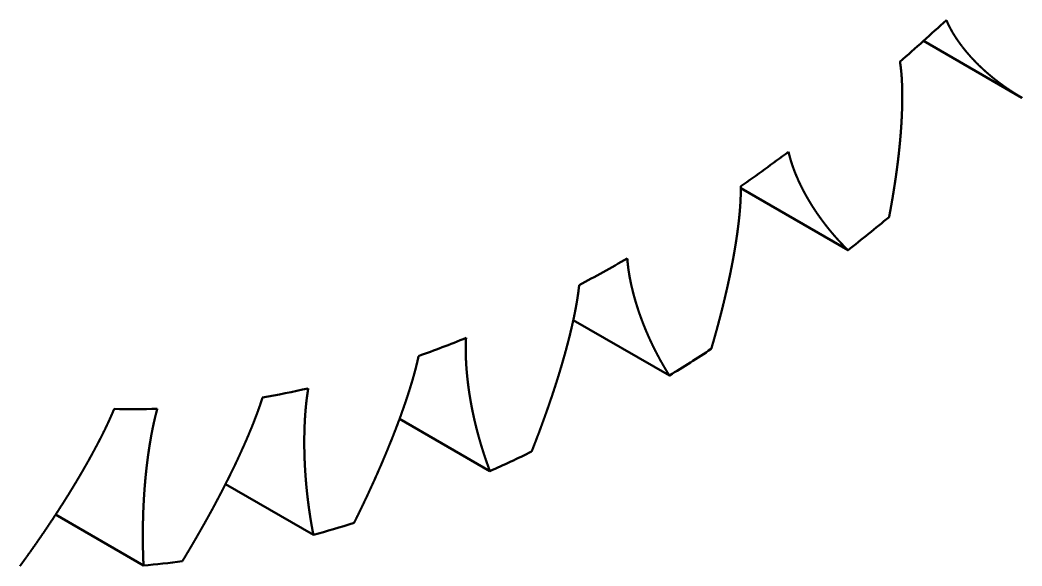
# Model space of a CAD drawing. Header units: inches. Extents: x 0.5 to 16.8, y 0.4 to 9.6.
# Drawn here: x 9.5096 to 9.6371, y 1.6992 to 1.7686 of the extents above; entities that cross this region are included whole.
import ezdxf

# ---------------------------------------------------------------- set-up
doc = ezdxf.new("R2010")
doc.units = ezdxf.units.IN
doc.header["$LTSCALE"] = 0.75
doc.header["$MEASUREMENT"] = 0
doc.layers.add('Visible', color=7, linetype='Continuous', lineweight=50)

msp = doc.modelspace()

# ---------------------------------------------------------------- linework, layer by layer
at = {"layer": 'Visible', "extrusion": (0, 0.8164965809277261, 0.5773502691896258)}
for p, q in [((9.637141250756262, 1.758746221099045, 0.3033038494140783), (9.624614229576085, 1.76597870014939, 0.2930755794513971)), ((9.615007060661359, 1.739362845804408, 0.3167064691019732), (9.60135960934122, 1.747242205497969, 0.3055633717608544)), ((9.592275995110644, 1.723426570016045, 0.3332775763801692), (9.580046115235294, 1.73048749445411, 0.3232919212769048)), ((9.569432527302073, 1.711277047783824, 0.3526639868646271), (9.557930592477309, 1.717917692951232, 0.3432726964060748)), ((9.546963526092217, 1.703173225081855, 0.3744525128759051), (9.535782267784501, 1.709628727575591, 0.3653230536974661)), ((9.52534787923219, 1.699287820820018, 0.39817876980851), (9.514162784547583, 1.705745538247129, 0.3890461782411876))]:
    msp.add_line(p, q, dxfattribs=at)
at = {"layer": 'Visible', "extrusion": (0.7071067811865475, -0.4082482904638631, 0.577350269189626)}
for centre, radius, start, end in [((6.439900068802897, -3.864729084378514, 6.271595350644453), 0.1993110236223491, 239.2180605926605, 241.7081493701202), ((6.4399000688027, -3.86472908437858, 6.271595350644545), 0.1993110236221295, 230.8459675694257, 233.3360563468773), ((6.439900068802504, -3.864729084379017, 6.271595350644376), 0.1993110236217353, 222.4738745461939, 224.9639633236167), ((6.4399000688027, -3.86472908437858, 6.271595350644545), 0.1993110236221499, 214.1017815229055, 216.5918703003646), ((6.4399000688027, -3.86472908437858, 6.271595350644545), 0.199311023622105, 205.7296884995997, 208.2197772771134), ((6.4399000688027, -3.86472908437858, 6.271595350644545), 0.1993110236219108, 197.3575954764296, 199.8476842539122)]:
    msp.add_arc(centre, radius, start, end, dxfattribs=at)
at = {"layer": 'Visible', "extrusion": (-0.7071067811865475, 0.4082482904638631, -0.577350269189626)}
for centre, radius, start, end in [((-6.4399000688027, -3.86472908437858, -6.271595350644545), 0.2214566929133845, 302.7479703858752, 304.6979126746569), ((-6.439900068802897, -3.864729084378514, -6.271595350644453), 0.2214566929136919, 311.1200634090769, 313.0700056979301), ((-6.4399000688027, -3.86472908437858, -6.271595350644545), 0.2214566929134663, 319.4921564322963, 321.4420987210524), ((-6.4399000688027, -3.86472908437858, -6.271595350644545), 0.2214566929135155, 327.8642494555681, 329.8141917444071), ((-6.439900068803602, -3.86472908437806, -6.271595350644597), 0.2214566929142142, 336.2363424789086, 338.1862847676152)]:
    msp.add_arc(centre, radius, start, end, dxfattribs=at)
at = {"layer": 'Visible'}
for points in [[(9.627520295733351, 1.768624649266258, 0.3220721682810108), (9.627546314648729, 1.768563599371646, 0.321997132953129), (9.627598938316627, 1.768442070954279, 0.3218467488181886), (9.627679631331834, 1.768261492443571, 0.3216202321723358), (9.627790739858941, 1.768024152071348, 0.321316327587283), (9.627935481935996, 1.767733189914907, 0.3209333141562638), (9.628086031719253, 1.767447898080263, 0.3205471972905798), (9.628242270576042, 1.767168169892102, 0.3201580468530665), (9.62840397993114, 1.766893807301813, 0.3197659905013097), (9.628570815785, 1.766624497373869, 0.3193712282691195), (9.628742363531504, 1.766359862689114, 0.3189740010661808), (9.628918188891479, 1.766099508164871, 0.3185745614086954), (9.629097888813934, 1.765843067835249, 0.318173144154116), (9.62928114500301, 1.765590254036624, 0.3177699357247548), (9.629467768452063, 1.765340898314435, 0.3173650484905011), (9.629657660283332, 1.765094915355121, 0.3169585432256099), (9.629850779472921, 1.764852273234283, 0.3165504476000933), (9.630047108865941, 1.764612962090723, 0.3161407756501831), (9.630246619927679, 1.764376961615881, 0.3157295479645654), (9.630449243668412, 1.764144214228509, 0.3153168083213131), (9.630654887290124, 1.763914640416488, 0.3149026141509239), (9.630863445948538, 1.76368814955822, 0.3144870297815032), (9.63107481584257, 1.763464651959566, 0.3140701189204265), (9.631288907475895, 1.763244071029931, 0.3136519370195856), (9.63150565617298, 1.763026352940415, 0.3132325252277042), (9.631725014391126, 1.762811459635031, 0.3128119148609585), (9.631946946049997, 1.762599363673189, 0.3123901307067172), (9.632171420189255, 1.762390042446441, 0.3119671946969902), (9.632398404405425, 1.76218347218196, 0.311543129707843), (9.632627859516791, 1.761979623041725, 0.3111179626271223), (9.632859742896247, 1.761778462057237, 0.3106917223517485), (9.633094010724793, 1.761579955066281, 0.3102644383907318), (9.633330620489918, 1.761384068867756, 0.3098361393344931), (9.63356953342532, 1.761190773281896, 0.3094068513232742), (9.633810716446991, 1.761000042812839, 0.3089765968456959), (9.634054140526818, 1.760811855565407, 0.3085453959738516), (9.63429977936767, 1.760626192377686, 0.3081132673646607), (9.634547607914104, 1.760443035790104, 0.3076802293576293), (9.63479760075484, 1.760262368932445, 0.3072463011480977), (9.635049730732593, 1.760084174482245, 0.3068115037472126), (9.635303970261933, 1.759908435079979, 0.3063758586631593), (9.63556029234633, 1.759735133530057, 0.3059393868043117), (9.635818671612018, 1.759564252992277, 0.3055021073373609), (9.636079085264104, 1.759395777051395, 0.3050640365718209), (9.636341513966958, 1.759229689789663, 0.3046251869354819), (9.636605942193459, 1.759065976995544, 0.3041855673950522), (9.636819075277348, 1.758936897191234, 0.3038332605374308), (9.63697981659789, 1.758841147277508, 0.3035686880166395), (9.637087373385615, 1.75877778470749, 0.3033921542892131), (9.637141250756262, 1.758746221099045, 0.3033038494140783)], [(9.620233249171864, 1.743583523142433, 0.3132901910939836), (9.62025157377207, 1.743679835779858, 0.3133358514528481), (9.620287999279302, 1.743872318284048, 0.3134273451837544), (9.620341966458458, 1.7441606137279, 0.313565104821464), (9.620412579455436, 1.744544150340516, 0.3137498232558755), (9.620498599368151, 1.745022136779426, 0.3139824582603978), (9.620582361013934, 1.745498679399361, 0.3142168381323245), (9.620663848737426, 1.745973764448763, 0.3144529723208507), (9.620743043836459, 1.746447373732963, 0.3146908708658884), (9.620819925306936, 1.746919484390219, 0.3149305433262271), (9.620894470410125, 1.747390070114761, 0.3151719989505182), (9.620966655269289, 1.747859102478742, 0.315415246880093), (9.621036455583411, 1.748326552312847, 0.3156602962508259), (9.621103847325006, 1.748792391037341, 0.3159071562818099), (9.621168807716689, 1.749256592307802, 0.3161558362417054), (9.621231313933098, 1.749719130645872, 0.3164063460690159), (9.621291341643659, 1.750179979812174, 0.3166586970087337), (9.621348863662437, 1.750639111289274, 0.3169129021921435), (9.62140384876216, 1.751096492900842, 0.3171689771124875), (9.621456260217432, 1.751552087127948, 0.3174269402188656), (9.621506057706942, 1.752005852887351, 0.3176868118443963), (9.621553199696113, 1.752457747798871, 0.3179486128915414), (9.621597645898877, 1.752907730475727, 0.3182123634346681), (9.62163935949184, 1.753355762597039, 0.3184780814767691), (9.621678310423935, 1.753801811927588, 0.3187457810290653), (9.62171447003016, 1.754245847605716, 0.319015475375636), (9.62174780441774, 1.754687834320521, 0.3192871810588258), (9.621778268082156, 1.755127726686396, 0.3195609217168567), (9.621805798203471, 1.755565464196934, 0.3198367315039832), (9.621830306918813, 1.756000964392115, 0.3201146597220941), (9.621851691936175, 1.756434132145159, 0.3203947643869469), (9.621869849924455, 1.756864871391826, 0.3206771041263892), (9.621884689736365, 1.757293096686681, 0.3209617301527032), (9.621896144289853, 1.757718743583609, 0.3212486790544062), (9.621904187400336, 1.758141783321662, 0.3215379625630703), (9.621908804371746, 1.758562197198216, 0.3218295854544522), (9.621909956344101, 1.758979945499505, 0.3221235672390321), (9.621907545935304, 1.759394937538445, 0.322419963059474), (9.621901384602328, 1.759807003192009, 0.322718883538073), (9.621891153059554, 1.760215858354968, 0.3230205188260697), (9.621876446244872, 1.760621144296465, 0.3233251113597362), (9.621856827371634, 1.761022474948504, 0.323632923099467), (9.621831879338064, 1.761419481873872, 0.3239442043645795), (9.621801256165785, 1.761811859251793, 0.3242591626426474), (9.621764738373262, 1.762199412292603, 0.324577929005045), (9.621722207200495, 1.762582034782781, 0.3249005737984589), (9.621683332836259, 1.762884153052255, 0.3251618148538), (9.621651446464515, 1.763108500212411, 0.3253595049222895), (9.621628976254673, 1.763257069541623, 0.3254920795766338), (9.621617437993113, 1.763331105345515, 0.3255585622218859)], [(9.607434657342313, 1.751877071346826, 0.3348296249741907), (9.607450806747014, 1.751806759508554, 0.3347601280956951), (9.607483714547929, 1.751666619593379, 0.3346207305512507), (9.607534903226, 1.751457861003701, 0.334410422865858), (9.60760681167449, 1.751182421107842, 0.3341275879438399), (9.607702785308678, 1.750842958825842, 0.3337700086462974), (9.607804796948816, 1.750508298710429, 0.3334084299763163), (9.607912724412703, 1.750178352389185, 0.3330429390871359), (9.608026342393718, 1.749852955440474, 0.3326736956582863), (9.608145296142315, 1.749531847776325, 0.3323009502582863), (9.608269158063425, 1.749214715655398, 0.3319250047320565), (9.608397480304578, 1.748901230709862, 0.3315461753945783), (9.608529847305139, 1.748591088934973, 0.3311647562372855), (9.608665931061527, 1.748284051682958, 0.3307809802317934), (9.608805537099219, 1.747979979752472, 0.3303949871292389), (9.608948564035476, 1.747678803307281, 0.3300068517160071), (9.609094970244318, 1.747380497061386, 0.3296166070927029), (9.60924473875912, 1.747085054145373, 0.3292242691832143), (9.609397840866226, 1.74679245898551, 0.3288298621409922), (9.609554206072293, 1.746502664920854, 0.3284334393083554), (9.609713739298744, 1.746215607000977, 0.328035071206159), (9.609876333023525, 1.7459312110052, 0.3276348370377491), (9.610041880799375, 1.745649403480911, 0.3272328152374939), (9.610210290940817, 1.745370121885799, 0.3268290738706128), (9.610381497382608, 1.745093322638695, 0.3264236630343476), (9.610555451751683, 1.744818975308362, 0.3260166204549932), (9.610732117517959, 1.744547058332728, 0.3256079756265535), (9.610911463455071, 1.744277554204928, 0.3251977544136935), (9.61109345686555, 1.744010444484502, 0.3247859838229488), (9.611278058075417, 1.743745705713081, 0.3243726958571642), (9.61146522385798, 1.743483311832051, 0.3239579250321185), (9.611654909743951, 1.743223235764845, 0.3235417066657647), (9.611847072581671, 1.742965451182272, 0.3231240749896642), (9.612041673035268, 1.742709934175309, 0.3227050612736093), (9.612238677566442, 1.742456664616611, 0.3222846923617908), (9.6124380568092, 1.742205625350834, 0.3218629920897911), (9.612639784244724, 1.741956801551851, 0.3214399824519205), (9.612843834707068, 1.74171017994081, 0.3210156848813313), (9.613050182778583, 1.741465747939401, 0.320590121612895), (9.613258801384294, 1.741223492856079, 0.3201633168332592), (9.61346966305155, 1.740983402048869, 0.319735295249302), (9.613682740869312, 1.740745462928771, 0.3193060809203416), (9.61389800945722, 1.740509662940894, 0.318875696050327), (9.61411544585349, 1.740275989439169, 0.3184441598218655), (9.614335030328906, 1.74004442958153, 0.3180114873161983), (9.614556746859765, 1.739814971536362, 0.3175776897928699), (9.614735816220676, 1.739633078753968, 0.3172297578912548), (9.614871068999268, 1.739497597618993, 0.3169683081150652), (9.61496165973745, 1.739407693617068, 0.3167937858438563), (9.615007060661359, 1.739362845804408, 0.3167064691019732)], [(9.597598223876052, 1.726811215866292, 0.3291525100275976), (9.597627163631618, 1.726909662704884, 0.3291866786375977), (9.597684820116005, 1.727106451750387, 0.3292552150228403), (9.597770635759847, 1.727401321422121, 0.3293586170975686), (9.597883717377275, 1.727793852687455, 0.3294976824868172), (9.598022829677806, 1.728283465389723, 0.3296735138719669), (9.598159690122433, 1.728772019139797, 0.3298513544136767), (9.598294282628789, 1.729259502621289, 0.330031215807594), (9.598426587761427, 1.729745900439184, 0.3302131109703623), (9.598556583385975, 1.730231192724887, 0.3303970529605067), (9.598684245344888, 1.730715356317205, 0.3305830549911661), (9.598809548168905, 1.731198366039507, 0.3307711304501026), (9.598932465907868, 1.731680196016214, 0.3309612928237584), (9.599052972934718, 1.732160820941317, 0.3311535556044873), (9.599171045051666, 1.732640217620201, 0.3313479320272563), (9.599286658125951, 1.733118363788208, 0.3315444359050161), (9.599399786548933, 1.733595236688188, 0.3317430825109113), (9.599510401806814, 1.734070811744232, 0.3319438893881852), (9.599618471221678, 1.734545061342942, 0.3321468770336651), (9.599723956402844, 1.735017953352099, 0.3323520697454114), (9.59982681521274, 1.735489452608817, 0.332559494267116), (9.599927004240048, 1.735959522828352, 0.3327691781100839), (9.600024481341737, 1.736428128518583, 0.3329811477906333), (9.600119207935226, 1.7368952367151, 0.3331954272543953), (9.60021115241398, 1.737360819495734, 0.3334120354666084), (9.600300284612334, 1.737824850104516, 0.3336309904543668), (9.600386569014521, 1.738287298159548, 0.3338523142310805), (9.600469958190846, 1.73874812501731, 0.3340760375608625), (9.600550386934405, 1.739207279614448, 0.334302204199048), (9.600627764316872, 1.739664692829592, 0.3345308766324706), (9.600701984589481, 1.740120285124021, 0.3347621281354805), (9.600772940930941, 1.740573976178212, 0.3349960327409462), (9.600840539026425, 1.741025694391965, 0.3352326553326748), (9.600904709266391, 1.741475385412514, 0.3354720427305438), (9.600965424025393, 1.741923024194421, 0.3357142110589848), (9.601022667474812, 1.742368593960919, 0.3359591678417928), (9.601076398990703, 1.742812060697588, 0.3362069387794691), (9.601126517882907, 1.743253348546432, 0.3364575935538596), (9.601172829891542, 1.743692316436409, 0.3367112703303974), (9.601215006554643, 1.744128729706972, 0.3369682054612895), (9.601252631380707, 1.744562292461069, 0.3372286998123855), (9.601285255356064, 1.744992686433307, 0.3374930782624688), (9.601312449730134, 1.74541960794636, 0.3377616511888846), (9.601333858837283, 1.745842804885115, 0.3380346759199711), (9.601349256951611, 1.746262116479784, 0.3383123152302687), (9.601358521830893, 1.746677454875226, 0.3385946567123028), (9.601360987207048, 1.747006517694672, 0.3388243198069176), (9.601360050883844, 1.747251507824103, 0.3389987007462878), (9.601358189722536, 1.747414032114648, 0.3391159022216925), (9.601356949905725, 1.747495093644602, 0.3391747398381995)], [(9.58691353612517, 1.738309873942399, 0.3503693056536576), (9.58691947182297, 1.738231798735569, 0.3503068284294386), (9.5869319623846, 1.738076034161395, 0.3501813884918192), (9.58695255572798, 1.737843544819498, 0.3499917721101156), (9.586983731493778, 1.737535875922731, 0.3497360349874725), (9.587028891173308, 1.737155148564625, 0.3494115110052007), (9.587080190469809, 1.736778252868135, 0.3490821769514696), (9.58713750625407, 1.736405120646396, 0.348748135414553), (9.58720061129134, 1.736035624610849, 0.3484095746916864), (9.58726914764134, 1.735669563062402, 0.34806679054509), (9.58734268383569, 1.735306692625727, 0.3477201393216092), (9.587420767991492, 1.734946758645947, 0.3473699943947395), (9.58750298089831, 1.734589525559613, 0.3470167026212039), (9.587588991832266, 1.734234808820247, 0.3466605385588082), (9.587678604998477, 1.733882501446715, 0.3463016663599774), (9.58777171866905, 1.73353255056918, 0.3459401732311562), (9.587868291502904, 1.733184938077557, 0.3455760969977746), (9.587968307084115, 1.732839660242234, 0.345209455128952), (9.588071737130807, 1.732496706555139, 0.3448402748317676), (9.58817851114964, 1.732156042270844, 0.3444686178750089), (9.588288533806466, 1.731817618383502, 0.3440945663642196), (9.588401697194971, 1.731481378657463, 0.3437182126945117), (9.588517894488863, 1.731147267445522, 0.3433396483510478), (9.588637033768695, 1.730815237587876, 0.3429589525649135), (9.588759048987416, 1.730485256677639, 0.3425761833123033), (9.588883891971822, 1.730157302559746, 0.3421913839265471), (9.589011526521976, 1.729831360008802, 0.3418045879775491), (9.58914192180919, 1.729507416992874, 0.3414158247151136), (9.58927504554072, 1.729185460796089, 0.3410251246978078), (9.589410858394562, 1.728865474840632, 0.340632524362718), (9.589549317466666, 1.728547440533021, 0.3402380631082451), (9.589690378584695, 1.728231338460091, 0.339841781308678), (9.589833998877797, 1.727917149723908, 0.3394437181050307), (9.5899801392784, 1.727604857197093, 0.3390439092354427), (9.590128766509682, 1.727294446549422, 0.3386423853226006), (9.590279851493055, 1.726985905731681, 0.3382391734594421), (9.590433368053258, 1.726679224569125, 0.3378342985101881), (9.590589291450218, 1.726374394246022, 0.3374277845400684), (9.590747596801751, 1.726071406744268, 0.3370196563560057), (9.590908257691584, 1.725770254274039, 0.3366099408012815), (9.591071247346694, 1.725470929181256, 0.3361986652535052), (9.591236539513378, 1.725173423749766, 0.3357858564131675), (9.59140410934788, 1.724877729978516, 0.3353715390462639), (9.591573934208785, 1.724583839261186, 0.3349557348001326), (9.591745994394845, 1.724291742104242, 0.3345384610888686), (9.591920273727514, 1.724001429307918, 0.3341197312238364), (9.592061462813493, 1.723770600276566, 0.3337835898410049), (9.592168344371206, 1.72359827546552, 0.3335308351588537), (9.592240038275353, 1.723483746178999, 0.3333620439821061), (9.592275995110644, 1.723426570016045, 0.3332775763801692)], [(9.574737362255977, 1.713753524295953, 0.3479180507965793), (9.57477630036647, 1.713852007112791, 0.347939999413029), (9.57485395898016, 1.714048908483164, 0.3479841177186245), (9.574969794077337, 1.714344067747788, 0.3480509583946514), (9.575122934176537, 1.714737227542628, 0.3481414068014601), (9.57531217392739, 1.715228031263905, 0.3482566870261508), (9.575499216228767, 1.715718183469335, 0.3483741978748185), (9.575684044912808, 1.71620767551849, 0.3484939530394513), (9.575866640224607, 1.716696495145243, 0.3486159680401215), (9.576046979372453, 1.717184625897062, 0.3487402591576938), (9.576225037293629, 1.717672048250506, 0.348866843284668), (9.576400787470678, 1.718158740817444, 0.3489957377710198), (9.576574202855458, 1.718644681566957, 0.3491269601668137), (9.576745256769758, 1.719129849007231, 0.3492605279498093), (9.57691392411039, 1.719614223586632, 0.3493964580393367), (9.577080179950375, 1.720097786729184, 0.3495347678290273), (9.577243997949157, 1.720580519644955, 0.3496754762936689), (9.57740534887444, 1.721062402223652, 0.3498186050142067), (9.577564199292969, 1.721543412002802, 0.3499641790549504), (9.57772050996596, 1.72202352292129, 0.3501122280467825), (9.577874237839527, 1.722502706487603, 0.3502627845709867), (9.578025338549427, 1.722980933284362, 0.3504158821624515), (9.578173768994933, 1.723458174471034, 0.3505715532151044), (9.578319489656682, 1.723934403142721, 0.3507298271047148), (9.578462468044567, 1.724409596284659, 0.3508907273508157), (9.578602673137542, 1.724883731817499, 0.3510542763328885), (9.578740068551955, 1.725356784935229, 0.3512205010711114), (9.578874605944296, 1.725828724560643, 0.351389438798833), (9.57900621911131, 1.72629951016097, 0.3515611419379638), (9.579134815996671, 1.726769087428238, 0.3517356848324198), (9.579260289647667, 1.727237394104577, 0.351913154448539), (9.579382532031108, 1.727704367328897, 0.3520936386494213), (9.57950144767415, 1.72816995087237, 0.3522772146066018), (9.579616965923837, 1.728634101633361, 0.352463938373603), (9.579729058301385, 1.729096798815362, 0.352653830123927), (9.579837708183963, 1.729558027926032, 0.3528468999693359), (9.579942874049497, 1.730017761374256, 0.3530431792532909), (9.58004445404504, 1.73047593974843, 0.3532427507102511), (9.580142252336149, 1.730932454036747, 0.3534457771033885), (9.580235938282389, 1.731387124023968, 0.3536525359531879), (9.580325092841807, 1.731839722953737, 0.3538633801354081), (9.580409264341828, 1.732290007145366, 0.3540786905282403), (9.580488021522573, 1.732737744155202, 0.3542988309509383), (9.580561006611337, 1.733182740946404, 0.3545241030865327), (9.580627992448175, 1.733624874196494, 0.3547546979457366), (9.58068885591479, 1.73406407628022, 0.3549907184983567), (9.5807326084871, 1.734413070247228, 0.3551839087613189), (9.580762642167887, 1.734673481806567, 0.3553312639437536), (9.580781429722268, 1.734846497135095, 0.3554305942952851), (9.580790514774666, 1.734932856705427, 0.3554805328617476)], [(9.566394304153622, 1.728212218311228, 0.3683600090048458), (9.5663898996354, 1.728128043773268, 0.3683058830288246), (9.566381706742963, 1.727959974391297, 0.3681970742327394), (9.566371265839965, 1.727708709403942, 0.3680321904980701), (9.566361044465797, 1.727375368934872, 0.3678090017679096), (9.566354427690616, 1.726961491042857, 0.3675244497649146), (9.566353921288059, 1.726550392642821, 0.3672343795128654), (9.566359403806704, 1.726142027186597, 0.3669389068427336), (9.566370650924913, 1.725736307230363, 0.3666382446599528), (9.566387309144151, 1.725333093764448, 0.3663327276153723), (9.566408952314763, 1.724932218965023, 0.366022758964391), (9.566435134157931, 1.724533507318938, 0.3657087611773022), (9.5664654407442, 1.724136796723997, 0.365391126589202), (9.566499545683204, 1.723741960669031, 0.3650701654883051), (9.5665372560286, 1.723348926672543, 0.3647460629322268), (9.56657847187694, 1.722957659957501, 0.3644189166857359), (9.566623153053573, 1.722568149977178, 0.3640887684955487), (9.56667128404229, 1.722180396219528, 0.3637556370026687), (9.566722837596902, 1.721794393467917, 0.3634195518875458), (9.566777744725417, 1.7214101196314, 0.3630805820280329), (9.56683591187107, 1.721027542694628, 0.3627388193685874), (9.566897233042031, 1.720646625604559, 0.3623943675215742), (9.56696160331035, 1.7202673317056, 0.3620473290775408), (9.56702893248212, 1.71988963022477, 0.3616977927408698), (9.567099155935242, 1.719513500622043, 0.3613458231343429), (9.567172226723418, 1.719138929489418, 0.3609914682733688), (9.56724810974811, 1.71876590826264, 0.3606347650888893), (9.567326775236783, 1.718394430640728, 0.3602757455896608), (9.567408191987628, 1.718024489905019, 0.359914443238722), (9.567492321870535, 1.717656076711137, 0.3595508981284183), (9.567579123217687, 1.717289180326361, 0.3591851537021284), (9.56766855309434, 1.716923789414068, 0.3588172545273665), (9.567760569825854, 1.716559892911619, 0.3584472438228659), (9.567855135444919, 1.716197480838446, 0.3580751610311381), (9.567952217644919, 1.715836544965896, 0.3577010399021674), (9.568051788254483, 1.715477078607819, 0.3573249102087175), (9.568153822000344, 1.715119076457768, 0.3569467991546844), (9.568258295095351, 1.714762534351621, 0.3565667329253301), (9.56836518372302, 1.714407449002692, 0.356184738369393), (9.568474462689668, 1.714053817687727, 0.3558008444138068), (9.568586106490333, 1.713701637903569, 0.3554150805271092), (9.5687000900914, 1.713350906973119, 0.3550274754784368), (9.568816389711632, 1.713001621617877, 0.3546380560710531), (9.568934983515422, 1.712653777455444, 0.3542468459522752), (9.56905585224786, 1.712307368542724, 0.353853864501616), (9.569178979921166, 1.711962388508255, 0.3534591267934957), (9.569279279531205, 1.711687542947857, 0.353141940200203), (9.569355511873713, 1.711482047265008, 0.352903267639249), (9.569406780913145, 1.71134533368695, 0.352743805047794), (9.569432527302073, 1.711277047783824, 0.3526639868646271)], [(9.5521379038878, 1.704688750458217, 0.3691868584787699), (9.552186010454992, 1.704785170262767, 0.369196119305343), (9.552282016039502, 1.704977987346865, 0.3692148792256376), (9.552425401765507, 1.705267145396874, 0.3692437339109347), (9.552615336431703, 1.705652554203198, 0.3692836375839761), (9.552850670316733, 1.706134088314457, 0.3693359096500899), (9.553083907992235, 1.70661539223147, 0.3693905862660358), (9.553315033551147, 1.70709646017599, 0.3694476828291045), (9.553544027340198, 1.707577283269075, 0.3695072171303764), (9.553770866394874, 1.708057848827593, 0.3695692083251743), (9.55399552528343, 1.708538141381268, 0.3696336766270178), (9.554217977003194, 1.709018143785215, 0.3697006429788416), (9.554438193986474, 1.709497838324523, 0.3697701286191659), (9.55465614907121, 1.709977207777911, 0.3698421546382633), (9.554871816783365, 1.710456236655091, 0.3699167412814859), (9.55508517193471, 1.710934910463038, 0.3699939091488886), (9.555296188013475, 1.711413214780805, 0.3700736805158158), (9.55550483569073, 1.711891134390953, 0.3701560805402551), (9.555711081492067, 1.712368652462374, 0.3702411383192157), (9.55591488616665, 1.712845749560302, 0.3703288881824847), (9.556116206661049, 1.713322404469864, 0.3704193678586307), (9.556314998604424, 1.713798595270191, 0.3705126161894441), (9.556511218856262, 1.714274300385568, 0.3706086707547911), (9.55670482780329, 1.714749499545405, 0.3707075657384848), (9.556895792764184, 1.715224175131652, 0.3708093287082193), (9.557084082523264, 1.715698310212929, 0.3709139859220159), (9.557269660605929, 1.716171886087523, 0.3710215688297467), (9.557452478783492, 1.716644879907108, 0.3711321203413718), (9.557632471266974, 1.717117262532383, 0.371245700428517), (9.5578095468361, 1.717588995627466, 0.3713623937037482), (9.557983599612957, 1.718060035542294, 0.3714822989759341), (9.558154522653698, 1.718530338213668, 0.3716055160662108), (9.558322221364055, 1.71899986398148, 0.3717321327853824), (9.558486625552181, 1.71946858191518, 0.3718622132287237), (9.55864770649396, 1.719936475910117, 0.3719957811881613), (9.558805447126364, 1.720403534067145, 0.3721328491469649), (9.558959805913677, 1.720869735806673, 0.3722734534258052), (9.559110682011582, 1.721335039430414, 0.3724176880459709), (9.559257882183605, 1.721799370307053, 0.3725657369022883), (9.559401080660113, 1.722262606509503, 0.3727179127622549), (9.559539864777893, 1.722724595254249, 0.3728746130000218), (9.559673789833372, 1.72318517263966, 0.3730362663673077), (9.559802431248958, 1.723644182409544, 0.3732032823745612), (9.559925436768712, 1.724101494719434, 0.3733760006307421), (9.560042582640794, 1.724557026321918, 0.3735546363095636), (9.560153747496091, 1.725010731264092, 0.3737393055648681), (9.560237854753954, 1.725372218178336, 0.3738919054808321), (9.560298218323172, 1.72564250094706, 0.3740090942869756), (9.560337254168875, 1.725822319792542, 0.3740884364601698), (9.560356470458832, 1.72591213679857, 0.3741284116217685)], [(9.546314293232403, 1.721799318451758, 0.3884182944202621), (9.546299642372563, 1.721710838616218, 0.3883736732936995), (9.546270940643357, 1.721534046533861, 0.3882838147092116), (9.54622968802369, 1.721269361177974, 0.3881471778336163), (9.54617828736082, 1.720917453710399, 0.3879612943756001), (9.54612003515604, 1.720479246373543, 0.3877227790844699), (9.54606773384717, 1.720042707118409, 0.3874781549770887), (9.546021266249458, 1.719607812028016, 0.3872275486614853), (9.545980415736953, 1.719174515367513, 0.3869711931101847), (9.54594484078348, 1.718742743778876, 0.386709454733591), (9.545914129644192, 1.718312408567499, 0.3864427750977484), (9.545887851153342, 1.717883417101575, 0.386171616770298), (9.545865605487965, 1.717455684195556, 0.3858964091964481), (9.545847077543389, 1.717029144070239, 0.3856174917859789), (9.545832081337952, 1.716603760287853, 0.3853350665549442), (9.545820520919737, 1.716179516906095, 0.3850492397455128), (9.545812358137713, 1.715756411166012, 0.3847600561330182), (9.545807578705539, 1.71533444578472, 0.3844675351356273), (9.545806156993198, 1.714913620946845, 0.3841717082736977), (9.545808026981607, 1.714493927688181, 0.3838726500662233), (9.545813098884313, 1.714075351665315, 0.3835704603352497), (9.545821270883383, 1.713657875796798, 0.3832652517039605), (9.54583244218566, 1.7132414832015, 0.3829571356809538), (9.545846526244535, 1.712826160149007, 0.3826462085548883), (9.545863461240973, 1.712411898403388, 0.3823325402154296), (9.545883202456256, 1.711998693589067, 0.3820161823373383), (9.545905716640622, 1.711586543986414, 0.3816971744263356), (9.545930975712057, 1.711175449159555, 0.3813755505680092), (9.545958950225899, 1.710765408529824, 0.3810513464159158), (9.545989604055652, 1.710356420184553, 0.3807246048627349), (9.54602289765717, 1.709948481481888, 0.3803953724718667), (9.546058790250758, 1.709541589403443, 0.3800636970545384), (9.546097242243608, 1.709135740956981, 0.3797296249849751), (9.546138217579031, 1.70873093352111, 0.3793931985696872), (9.546181685608875, 1.70832716514542, 0.3790544539670009), (9.546227619670393, 1.707924434648476, 0.3787134229951334), (9.546275995929822, 1.707522741705361, 0.3783701346160342), (9.546326792060203, 1.707122086892468, 0.3780246165797507), (9.546379985818252, 1.706722471723424, 0.3776768972020363), (9.546435553769928, 1.706323898600886, 0.3773270068804777), (9.546493472223123, 1.705926370226962, 0.3769749765424422), (9.546553717895453, 1.705529889017498, 0.3766208364131671), (9.546616268577512, 1.705134456489304, 0.3762646147638407), (9.546681103702898, 1.704740072576442, 0.375906336736989), (9.546748204874351, 1.70434673501245, 0.3755460232628138), (9.546817556635464, 1.703954440390135, 0.3751836908622863), (9.5468748290582, 1.703641436157113, 0.3748922193399267), (9.54691878742506, 1.703407149385839, 0.3746727157904388), (9.546948538888959, 1.703251165328993, 0.3745259804531997), (9.546963526092217, 1.703173225081855, 0.3744525128759051)], [(9.530281516990502, 1.699810094269424, 0.3925056253638104), (9.530337766706001, 1.69990239604067, 0.3925020010219669), (9.530450073069009, 1.700087019277589, 0.3924950027226259), (9.530617953406594, 1.700364013211129, 0.3924852564291541), (9.530840634511836, 1.700733456709258, 0.3924737648908376), (9.531117046797139, 1.701195458146458, 0.3924619147101112), (9.531391508791106, 1.701657655617964, 0.3924525917573192), (9.531664005185124, 1.702120046328901, 0.392445812803544), (9.531934516846153, 1.702582624979868, 0.3924415975352531), (9.532203021127547, 1.703045382924302, 0.3924399675734094), (9.532469492768772, 1.703508309076369, 0.3924409460191782), (9.5327339048597, 1.703971390899824, 0.3924445569646196), (9.532996229898576, 1.704434615372747, 0.3924508248846905), (9.53325644081929, 1.704897969911826, 0.3924597740306126), (9.533514512320611, 1.70536144341736, 0.39247142754175), (9.533770419488295, 1.705825025789409, 0.3924858087898428), (9.534024136205748, 1.706288707283193, 0.3925029428696689), (9.534275633672227, 1.706752477898362, 0.3925228579842042), (9.534524879084987, 1.707216326793286, 0.3925455866419725), (9.534771834018105, 1.707680241573371, 0.392571167141341), (9.53501645633651, 1.708144208754902, 0.3925996415514419), (9.53525870260842, 1.708608214378728, 0.3926310531956005), (9.535498530572799, 1.709072244594381, 0.3926654440383572), (9.535735901366028, 1.709536286196681, 0.3927028523407898), (9.535970782813596, 1.710000327341731, 0.3927433091330386), (9.536203144169807, 1.710464356605371, 0.3927868439927806), (9.536432949645135, 1.710928361789229, 0.3928334921265559), (9.536660152156177, 1.711392328760667, 0.3928833012082578), (9.536884687729529, 1.711856240395491, 0.3929363374795685), (9.537106467923653, 1.71232007514709, 0.3929926940227233), (9.537325390193477, 1.712783808902259, 0.3930524793781842), (9.537541350963924, 1.713247417335197, 0.3931158031987252), (9.537754258534736, 1.713710878201027, 0.3931827620644981), (9.53796404467153, 1.714174173398305, 0.3932534267451047), (9.538170681016712, 1.714637291858025, 0.3933278241443077), (9.538374150431313, 1.715100224527987, 0.3934059688526759), (9.538574412250458, 1.715562958277815, 0.3934879013891077), (9.53877136878896, 1.7160254700118, 0.3935737250621969), (9.538964833525828, 1.716487721070507, 0.3936636409757739), (9.539154492505762, 1.716949650412971, 0.3937579904832091), (9.539339948239334, 1.717411182484739, 0.3938572069823749), (9.539520772470272, 1.717872236656603, 0.3939617579644619), (9.539696556351604, 1.71833273618995, 0.3940720898999643), (9.539866960653175, 1.718792617200506, 0.3941885730869217), (9.540031769800638, 1.719251838290575, 0.3943114422759209), (9.540190866757943, 1.719710376157764, 0.3944408243282851), (9.54031353610117, 1.720076651552745, 0.3945495814955393), (9.540402943014673, 1.720351044923746, 0.3946341062496685), (9.5404613951705, 1.720533834759181, 0.3946917692037459), (9.540490333135498, 1.720625194907598, 0.3947209289599414)], [(9.509634032504668, 1.699221535815468, 0.417377352422136), (9.509697226503707, 1.699307752302275, 0.4173609201575346), (9.509823440029553, 1.699480246767052, 0.4173283127952345), (9.510012236900597, 1.699739172939644, 0.4172801732479456), (9.51026291838389, 1.700084777083248, 0.4172175314211017), (9.51057451782231, 1.700517399088085, 0.4171418115593042), (9.510884354453541, 1.700950639177336, 0.4170686877396292), (9.511192413894609, 1.701384497599975, 0.4169981777517933), (9.511498677941749, 1.701818972747787, 0.4169303027538263), (9.511803124747079, 1.702254060195855, 0.4168650863744006), (9.512105729760837, 1.702689753478808, 0.4168025541121096), (9.512406466737733, 1.703126044936653, 0.4167427326897268), (9.512705308829485, 1.703562926517407, 0.4166856492993247), (9.513002229642101, 1.704000390544479, 0.4166313308364806), (9.513297204586255, 1.704438430545224, 0.4165798028416248), (9.513590209553971, 1.704877041028794, 0.4165310909570508), (9.513881219378394, 1.705316217132122, 0.4164852225676441), (9.5141702064027, 1.705755954287042, 0.416442228316555), (9.514457139193613, 1.706196247871503, 0.4164021434316965), (9.514741980969578, 1.7066370927962, 0.4163650093632896), (9.515024691412012, 1.707078483594614, 0.4163308716251777), (9.51530522895337, 1.707520414566943, 0.4162997770977199), (9.515583553113405, 1.707962879885145, 0.4162717712370068), (9.515859626606929, 1.708405873688889, 0.4162468955641998), (9.516133418451094, 1.708849390161049, 0.416225183912502), (9.516404899025023, 1.709293423628651, 0.416206668547602), (9.516674033989151, 1.709737968657237, 0.4161913876846484), (9.516940778406028, 1.710183020129534, 0.4161793927428334), (9.517205071483207, 1.710628573303211, 0.4161707548223603), (9.517466829442814, 1.711074623878176, 0.4161655734897067), (9.51772595525745, 1.711521167794444, 0.4161639647081756), (9.517982350928836, 1.711968200979982, 0.4161660456215941), (9.518235929604547, 1.712415719080127, 0.4161719195230944), (9.518486626462849, 1.71286371720862, 0.4161816623459345), (9.518734414116583, 1.713312189567205, 0.416195303533641), (9.518979275715996, 1.713761130143666, 0.4162128594716705), (9.519221172334259, 1.714210533537425, 0.4162343740163124), (9.519460011526466, 1.714660395746932, 0.4162599575597596), (9.519695617463189, 1.71511071490886, 0.4162898241297626), (9.519927694694392, 1.715561492169172, 0.4163243363891524), (9.52015586937728, 1.716012730813191, 0.41636395452133), (9.520379738828982, 1.716464435202397, 0.4164091747952625), (9.520598918647924, 1.716916609751479, 0.4164604711259017), (9.520813089859534, 1.717369257896735, 0.4165182366059526), (9.521022049660818, 1.717822380973985, 0.4165827205615642), (9.52122568784512, 1.718275978828387, 0.4166540578585227), (9.521384304789766, 1.718639236180479, 0.4167166543056737), (9.52150084949358, 1.71891189193434, 0.416766713510242), (9.521577472153925, 1.719093756912343, 0.4168014682591092), (9.521615515031957, 1.71918471302024, 0.4168191911198846)], [(9.527101473932365, 1.719207854190927, 0.4101166543705403), (9.527076888988635, 1.719116954852097, 0.4100824891156662), (9.52702829015016, 1.718935208085668, 0.4100134959230672), (9.526957105041905, 1.718662743669938, 0.4099080180831152), (9.526865620605808, 1.718299769499936, 0.4097634016798111), (9.52675697451605, 1.717846572346616, 0.4095760066411458), (9.52665399301259, 1.717393896313069, 0.4093820424163823), (9.52655656567504, 1.71694174062236, 0.4091816436930458), (9.526464488188825, 1.716490102223815, 0.4089750585476395), (9.526377438281546, 1.716038974974254, 0.408762677338018), (9.526295027387054, 1.715588351199131, 0.4085449705307838), (9.526216848642893, 1.715138223121812, 0.4083224309310935), (9.526142524852961, 1.714688584288751, 0.4080955159442965), (9.526071758916263, 1.714239431054921, 0.4078645868644344), (9.526004375778033, 1.713790763803672, 0.4076298583613607), (9.52594028548356, 1.713342585766668, 0.4073914428922762), (9.525879452718303, 1.712894902031167, 0.4071493873038889), (9.525821864730464, 1.712447718485009, 0.4069037113790728), (9.525767498052577, 1.712001040711812, 0.4066544478059768), (9.525716291044777, 1.711554873063733, 0.4064016751572126), (9.52566815960586, 1.711109219175796, 0.4061454990037419), (9.525623008261395, 1.710664082303083, 0.40588603858032), (9.525580742500782, 1.710219465697037, 0.4056234119361761), (9.525541281269401, 1.709775372962667, 0.4053577208933348), (9.525504566869362, 1.709331808343222, 0.4050890391163193), (9.525470557761768, 1.708888776591039, 0.4048174208396631), (9.525439223255265, 1.70844628286568, 0.4045429073021296), (9.52541053755613, 1.708004332606151, 0.4042655339394514), (9.525384473604394, 1.707562931385837, 0.403985337834456), (9.525360998048203, 1.707122084766752, 0.403702363767934), (9.525340074309046, 1.706681798251338, 0.4034166604292295), (9.525321664630386, 1.706242077204479, 0.4031282778551031), (9.52530573234731, 1.705802926769366, 0.4028372645866511), (9.525292244080905, 1.705364351738126, 0.4025436648930736), (9.525281171495411, 1.704926356481565, 0.4022475165693322), (9.525272490003776, 1.704488945346839, 0.4019488528019792), (9.5252661777206, 1.704052122998291, 0.4016477036934702), (9.525262214255466, 1.703615894740324, 0.401344097967467), (9.525260579411682, 1.703180266855043, 0.4010380648023784), (9.525261252013937, 1.702745246819632, 0.4007296354193386), (9.525264210687968, 1.702310842481893, 0.4004188415447061), (9.525269434399892, 1.701877061302866, 0.4001057142181708), (9.525276902983936, 1.70144390955943, 0.3997902825726669), (9.525286597582866, 1.70101139150438, 0.3994725727125115), (9.525298501048841, 1.700579508596547, 0.3991526066711231), (9.52531259878538, 1.700148260465312, 0.3988304020635951), (9.525325623358189, 1.699803768700804, 0.3985708578211415), (9.525336370853669, 1.699545684257373, 0.3983752016210929), (9.525343970640964, 1.699373754251155, 0.3982443209474695), (9.52534787923219, 1.699287820820018, 0.39817876980851)]]:
    msp.add_open_spline(points, degree=5, dxfattribs=at)

doc.saveas('drawing.dxf')
